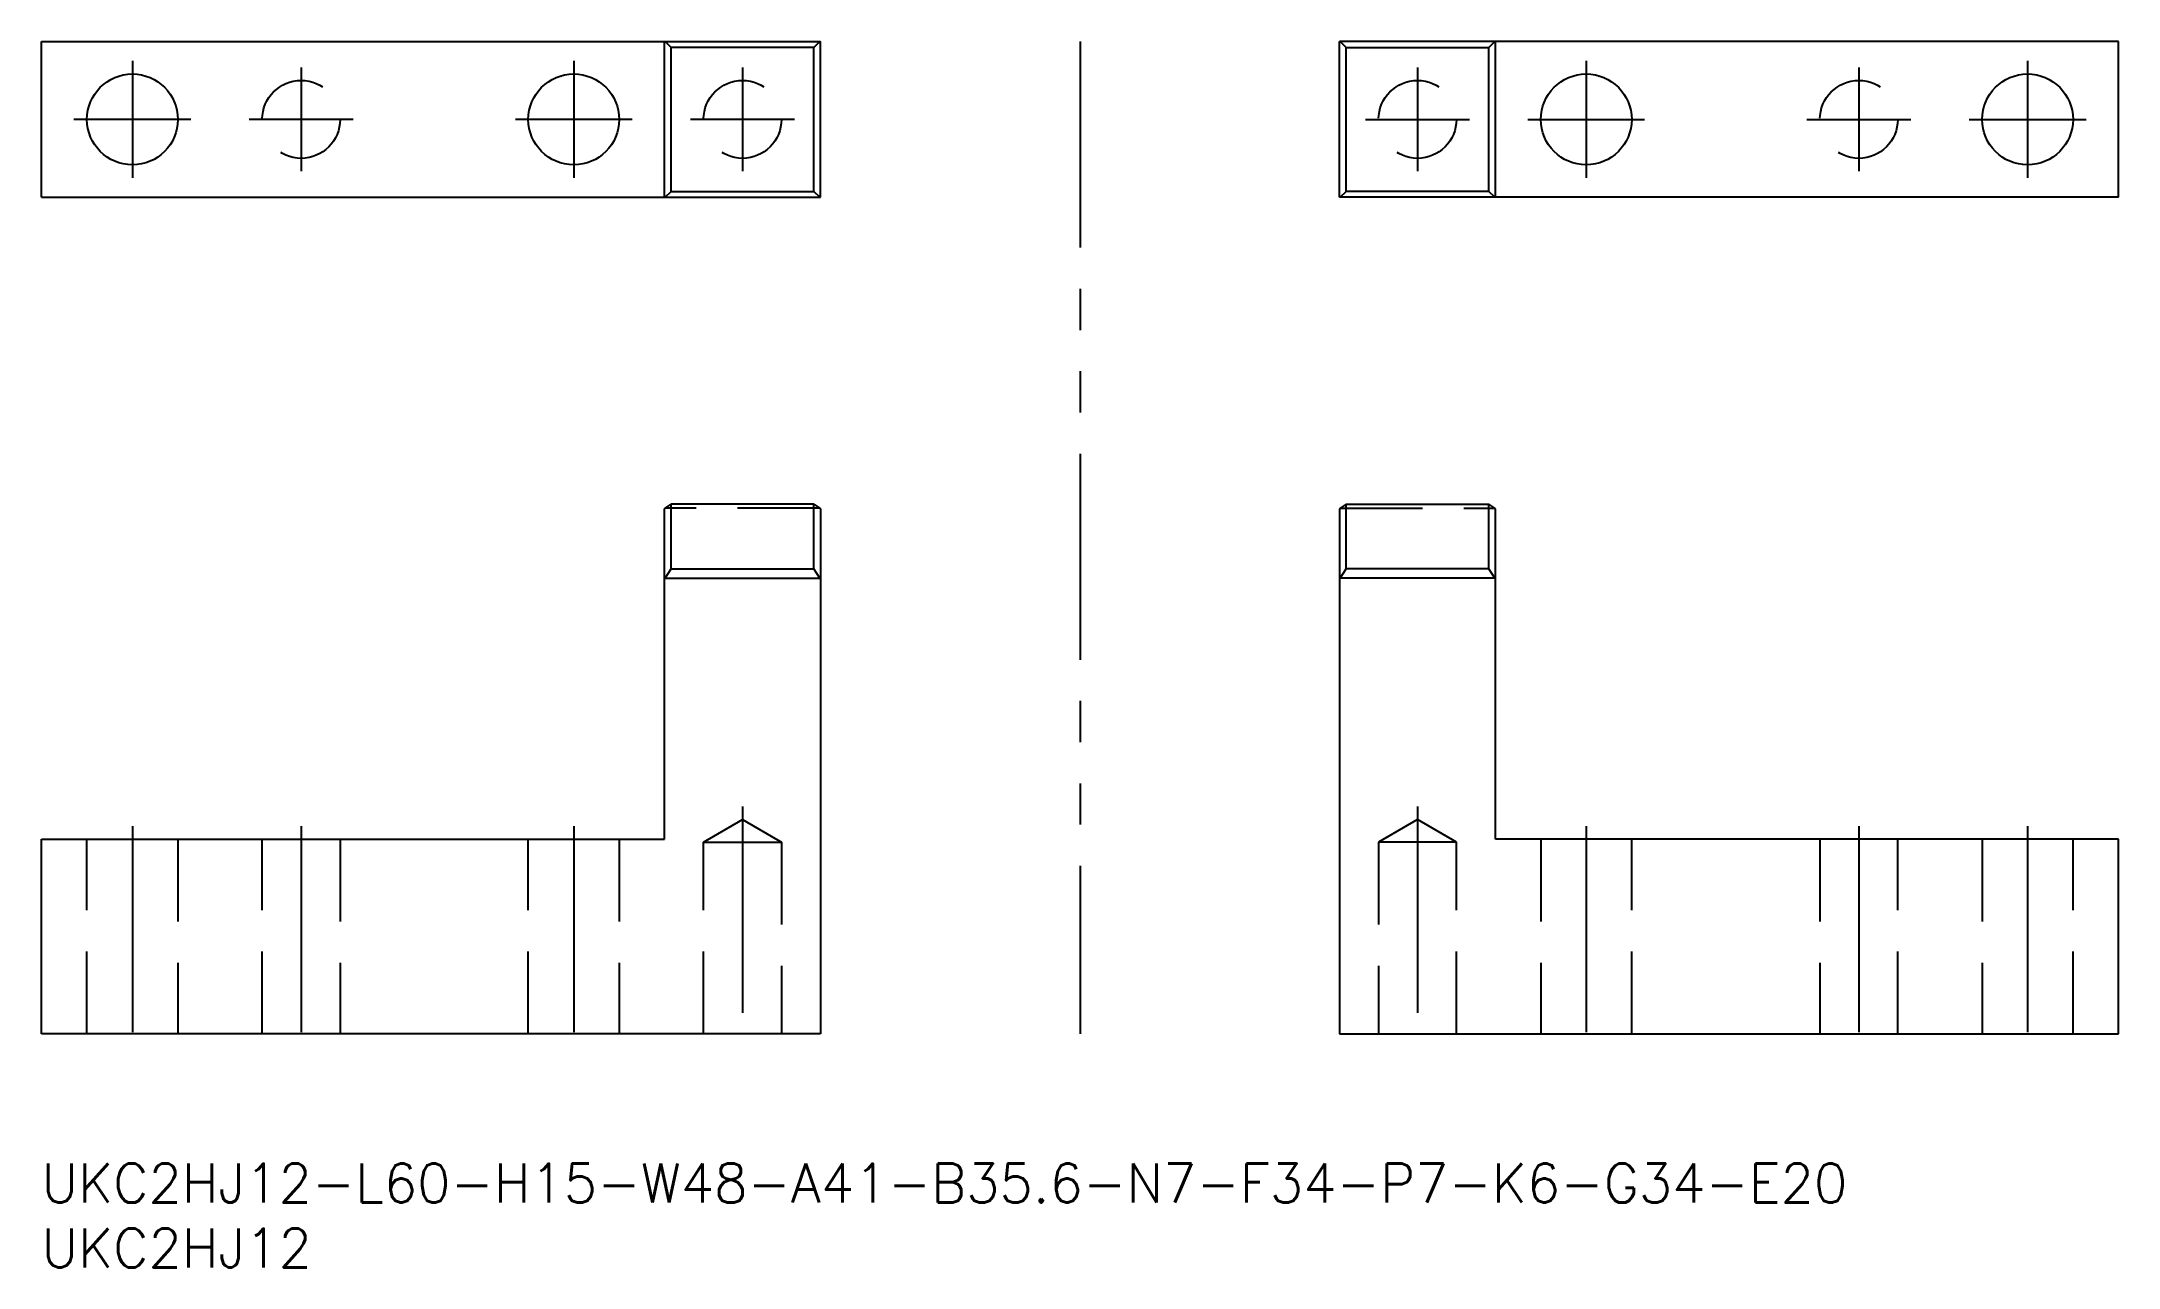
# Model space of a CAD drawing. Extents: x 0 to 160, y -8 to 86.
import ezdxf

# ---------------------------------------------------------------- set-up
doc = ezdxf.new("R2010")
doc.units = 0
doc.header["$LTSCALE"] = 0.5
for name, pattern in [('CENTER', [50.8, 31.75, -6.35, 6.35, -6.35]), ('DASHED', [19.05, 12.7, -6.35]), ('PHANTOM', [63.5, 31.75, -6.35, 6.35, -6.35, 6.35, -6.35])]:
    doc.linetypes.add(name, pattern=pattern)
for name, color, linetype in [('MSM_CENTER', 1, 'CENTER'), ('MSM_CONTINUOUS', 7, 'CONTINUOUS'), ('MSM_DASHED', 4, 'DASHED'), ('MSM_IMAGINARY', 6, 'PHANTOM'), ('MSM_PART_NUMBER', 7, 'CONTINUOUS')]:
    doc.layers.add(name, color=color, linetype=linetype)
doc.styles.get("Standard").update_dxf_attribs({"font": 'txt.shx', "height": 1, "bigfont": 'bigfont.shx'})

# ---------------------------------------------------------------- blocks, each defined once
blk = doc.blocks.new('*U44')
at = {"layer": 'MSM_PART_NUMBER'}
blk.add_text('UKC2HJ12-L60-H15-W48-A41-B35.6-N7-F34-P7-K6-G34-E20', height=3, dxfattribs=at).set_placement((0, -3))
blk = doc.blocks.new('*U45')
at = {"layer": 'MSM_PART_NUMBER'}
blk.add_text('UKC2HJ12', height=3, dxfattribs=at).set_placement((0, -8))

msp = doc.modelspace()

# ---------------------------------------------------------------- linework, layer by layer
at = {"layer": 'MSM_CENTER'}
for p, q in [((7, 84.94), (7, 75.94)), ((41, 84.94), (41, 75.94)), ((119, 84.94), (119, 75.94)), ((153, 84.94), (153, 75.94)), ((20, 84.44), (20, 76.44)), ((54, 84.44), (54, 76.44)), ((106, 84.44), (106, 76.44)), ((140, 84.44), (140, 76.44)), ((11.5, 80.44), (2.5, 80.44)), ((24, 80.44), (16, 80.44)), ((45.5, 80.44), (36.5, 80.44)), ((58, 80.44), (50, 80.44)), ((102, 80.44), (110, 80.44)), ((114.5, 80.44), (123.5, 80.44)), ((136, 80.44), (144, 80.44)), ((148.5, 80.44), (157.5, 80.44)), ((54, 27.5), (54, 9)), ((106, 27.5), (106, 9)), ((7, 26), (7, 9)), ((20, 26), (20, 9)), ((41, 26), (41, 9)), ((119, 26), (119, 9)), ((140, 26), (140, 9)), ((153, 26), (153, 9))]:
    msp.add_line(p, q, dxfattribs=at)
at = {"layer": 'MSM_CONTINUOUS'}
for p, q in [((0, 86.44), (60, 86.44)), ((0, 74.44), (0, 86.44)), ((48, 74.44), (48, 86.44)), ((48.04, 86.44), (48.5, 85.98)), ((59.5, 85.98), (59.96, 86.44)), ((60, 74.44), (60, 86.44)), ((160, 86.44), (100, 86.44)), ((100, 74.44), (100, 86.44)), ((100.5, 85.98), (100.04, 86.44)), ((111.96, 86.44), (111.5, 85.98)), ((112, 74.44), (112, 86.44)), ((160, 74.44), (160, 86.44)), ((48.5, 74.89), (48.5, 85.98)), ((59.5, 85.98), (48.5, 85.98)), ((59.5, 74.89), (59.5, 85.98)), ((100.5, 74.89), (100.5, 85.98)), ((100.5, 85.98), (111.5, 85.98)), ((111.5, 74.89), (111.5, 85.98)), ((0, 74.44), (60, 74.44)), ((48.04, 74.44), (48.5, 74.89)), ((48.5, 74.89), (59.5, 74.89)), ((59.96, 74.44), (59.5, 74.89)), ((160, 74.44), (100, 74.44)), ((100.04, 74.44), (100.5, 74.89)), ((111.5, 74.89), (100.5, 74.89)), ((111.96, 74.44), (111.5, 74.89)), ((48, 50.45), (48.04, 50.5)), ((48, 25), (48, 50.45)), ((48.04, 50.5), (48.5, 50.79)), ((59.5, 50.79), (48.5, 50.79)), ((48.5, 45.81), (48.5, 50.79)), ((59.5, 45.81), (59.5, 50.79)), ((59.5, 50.79), (59.96, 50.5)), ((59.96, 50.5), (60, 50.45)), ((60, 50.45), (60, 10)), ((100.04, 50.5), (100, 50.45)), ((100, 50.45), (100, 10)), ((100.5, 50.79), (100.04, 50.5)), ((100.5, 50.79), (111.5, 50.79)), ((100.5, 45.81), (100.5, 50.79)), ((111.96, 50.5), (111.5, 50.79)), ((111.5, 45.81), (111.5, 50.79)), ((112, 50.45), (111.96, 50.5)), ((112, 25), (112, 50.45)), ((48, 45.05), (48.04, 45.1)), ((48.04, 45.1), (48.5, 45.81)), ((48.04, 45.1), (59.96, 45.1)), ((48.5, 45.81), (59.5, 45.81)), ((59.96, 45.1), (59.5, 45.81)), ((59.96, 45.1), (60, 45.05)), ((100.04, 45.1), (100, 45.05)), ((100.04, 45.1), (100.5, 45.81)), ((111.96, 45.1), (100.04, 45.1)), ((111.5, 45.81), (100.5, 45.81)), ((111.96, 45.1), (111.5, 45.81)), ((112, 45.05), (111.96, 45.1)), ((0, 10), (0, 25)), ((0, 25), (48, 25)), ((160, 25), (112, 25)), ((160, 10), (160, 25)), ((60, 10), (0, 10)), ((100, 10), (160, 10))]:
    msp.add_line(p, q, dxfattribs=at)
for centre in [(7, 80.44), (41, 80.44), (119, 80.44), (153, 80.44)]:
    msp.add_circle(centre, 3.5, dxfattribs=at)
at = {"layer": 'MSM_DASHED'}
for p, q in [((59.96, 50.5), (48.04, 50.5)), ((100.04, 50.5), (111.96, 50.5)), ((51, 24.77), (54, 26.5)), ((54, 26.5), (57, 24.77)), ((106, 26.5), (103, 24.77)), ((109, 24.77), (106, 26.5)), ((3.5, 10), (3.5, 25)), ((10.5, 25), (10.5, 10)), ((17, 10), (17, 25)), ((23, 25), (23, 10)), ((37.5, 10), (37.5, 25)), ((44.5, 25), (44.5, 10)), ((51, 24.77), (57, 24.77)), ((51, 10), (51, 24.77)), ((57, 24.77), (57, 10)), ((109, 24.77), (103, 24.77)), ((103, 24.77), (103, 10)), ((109, 10), (109, 24.77)), ((115.5, 25), (115.5, 10)), ((122.5, 10), (122.5, 25)), ((137, 25), (137, 10)), ((143, 10), (143, 25)), ((149.5, 25), (149.5, 10)), ((156.5, 10), (156.5, 25))]:
    msp.add_line(p, q, dxfattribs=at)
for centre in [(20, 80.44), (54, 80.44), (106, 80.44), (140, 80.44)]:
    msp.add_circle(centre, 3, dxfattribs=at)
at = {"layer": 'MSM_IMAGINARY'}
msp.add_line((80, 86.44), (80, 10), dxfattribs=at)

# ---------------------------------------------------------------- block references
at = {"layer": 'MSM_CONTINUOUS'}
for name in ['*U44', '*U45']:
    msp.add_blockref(name, (0, 0), dxfattribs=at)

doc.saveas('drawing.dxf')
